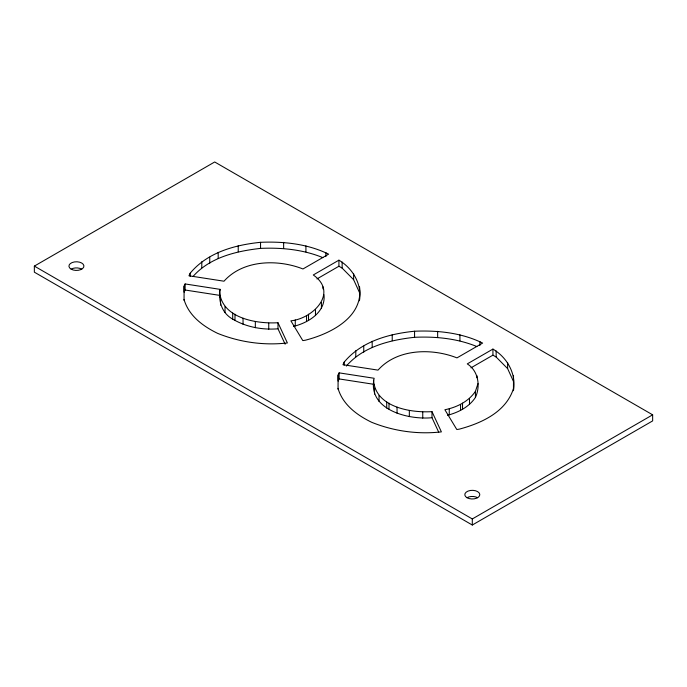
<?xml version="1.0" encoding="UTF-8"?>
<svg xmlns="http://www.w3.org/2000/svg" width="687" height="687" viewBox="0 0 687 687"><rect width="100%" height="100%" fill="white"/><g stroke="black" fill="none" stroke-linecap="round" stroke-linejoin="round"><path stroke-width="1.03" d="M184.047 300.382L184.099 286.11L185.121 283.946L220.158 289.364C218.243 300.897 221.678 313.066 232.704 319.129C246.272 327.115 262.382 330.086 277.986 328.798L285.139 344.213M338.056 389.297L338.107 375.025L339.129 372.861L374.157 378.279C367.107 409.796 408.353 420.049 431.994 417.713L438.701 432.166M359.499 286.496C363.852 317.394 330.241 333.848 305.294 340.228L302.804 340.606L290.876 320.829C313.014 318.588 338.743 292.739 313.281 274.972L338.923 260.167C352.903 268.488 362.221 284.349 359.447 300.777M513.507 375.411L513.447 390.714C516.469 373.926 507.281 357.583 492.931 349.082L467.28 363.887C478.375 370.834 480.685 386.137 475.43 397.438C469.066 407.005 458.349 412.44 447.512 415.292M219.539 297.308L219.539 291.228L220.158 289.364M293.504 326.377C308.223 322.899 325.964 312.07 323.981 294.706M373.539 386.223L374.157 384.351L339.129 378.932L338.107 381.096L338.107 375.025M475.43 397.438L475.43 391.367L477.98 383.621M190.162 273.246L188.968 275.788L224.005 281.206C243.104 259.72 277.737 259.016 302.967 268.969L328.618 254.164C307.63 243.833 283.697 241.335 260.553 242.313C234.774 244.933 207.294 252.464 190.162 273.246L190.162 276.277M185.121 283.946L185.121 290.017L184.099 292.181L184.099 286.11M344.17 362.161L342.968 364.703L378.013 370.121C397.112 348.635 431.745 347.931 456.975 357.884L482.626 343.079C461.638 332.748 437.705 330.249 414.562 331.228C388.782 333.848 361.293 341.379 344.17 362.161L344.17 365.192M513.421 388.748C505.915 412.191 481.321 423.252 459.294 429.143L456.812 429.521L444.884 409.744C456.718 407.374 468.508 401.594 475.43 391.367M193.073 276.432C209.87 257.342 236.251 251.116 260.553 248.385C281.696 247.449 303.173 249.536 322.881 257.642M346.351 366.068C363.217 346.531 389.898 340.005 414.562 337.3C435.704 336.364 457.181 338.451 476.89 346.557M34.35 266.101L214.696 161.977L652.65 414.828L652.65 420.899L472.304 525.023L34.35 272.172L34.35 266.101L472.304 518.951L652.65 414.828M316.939 278.931L338.923 266.238L338.923 260.167M470.947 367.846L492.931 355.153L492.931 349.082M219.539 291.228C221.291 318.15 256.449 324.058 277.986 322.727L287.381 342.959C263.808 345.673 239.643 342.238 217.633 333.367C202.991 326.239 188.753 315.788 184.013 299.438M373.539 380.143C375.3 407.065 410.457 412.973 431.994 411.642L441.389 431.874C417.816 434.588 393.642 431.153 371.641 422.282C357 415.154 342.753 404.703 338.021 388.353M185.121 290.017L220.158 295.436M492.931 355.153L496.151 357.025L507.616 368.593L513.507 381.491M338.923 266.238L342.143 268.11L353.616 279.678L359.499 292.576M507.616 362.521L507.616 368.593M496.151 350.954L496.151 357.025M479.887 341.491L479.887 345.535M476.984 375.755L476.984 377.781M472.304 518.951L472.304 525.023M469.487 398.46L469.487 404.54M462.531 403.114L462.531 409.186M460.565 404.428L460.565 410.508M459.929 334.775L459.929 340.846M449.264 408.859L449.264 414.939M437.653 331.28L437.653 337.351M431.994 411.642L431.994 417.713M422.754 412.037L422.754 418.108M414.562 331.228L414.562 337.3M409.34 410.56L409.34 416.631M397.043 407.125L397.043 413.196M392.225 334.629L392.225 340.7M388.997 403.114L388.997 409.186M386.712 401.972L386.712 408.052M379.035 395.454L379.035 401.526M374.544 388.009L374.544 394.08M372.182 341.25L372.182 347.321M363.749 346.076L363.749 352.156M355.797 350.636L355.797 356.708M353.616 273.606L353.616 279.678M342.143 262.039L342.143 268.11M339.129 372.861L339.129 378.932M325.878 252.576L325.878 256.62M322.976 286.84L322.976 288.866M321.422 302.452L321.422 308.523M315.479 309.545L315.479 315.625M308.523 314.199L308.523 320.271M306.557 315.513L306.557 321.593M305.921 245.86L305.921 251.931M295.264 319.944L295.264 326.024M283.645 242.365L283.645 248.436M277.986 322.727L277.986 328.798M268.746 323.122L268.746 329.193M260.553 242.313L260.553 248.385M255.332 321.645L255.332 327.716M243.043 318.21L243.043 324.281M238.226 245.714L238.226 251.785M234.988 314.199L234.988 320.271M232.704 313.057L232.704 319.129M225.027 306.539L225.027 312.611M220.536 299.094L220.536 305.165M218.183 252.335L218.183 258.406M209.741 257.161L209.741 263.241M201.789 261.721L201.789 267.793M71.13 269.158A7.497 4.328 0 0 0 83.668 267.217A7.497 4.328 0 0 0 74.488 261.919A7.497 4.328 0 0 0 71.13 269.158A7.497 4.328 0 0 1 81.727 269.158M466.997 497.714A7.497 4.328 0 0 0 479.543 495.774A7.497 4.328 0 0 0 470.363 490.475A7.497 4.328 0 0 0 466.997 497.714A7.497 4.328 0 0 1 477.602 497.714"/></g></svg>
